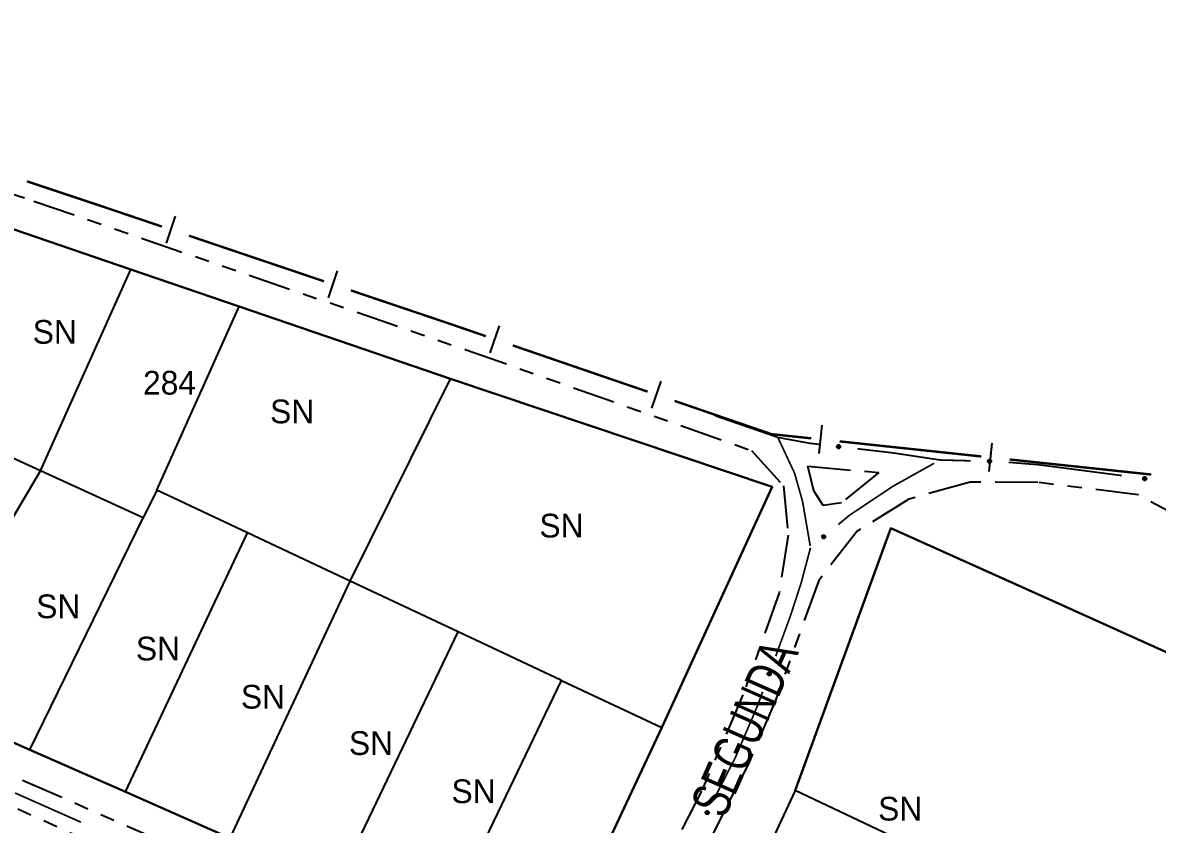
# Model space of a CAD drawing. Extents: x 203665 to 205970, y 4870865 to 4873745.
# Drawn here: x 204870.5 to 204990, y 4873452.8 to 4873537.2 of the extents above; entities that cross this region are included whole.
import ezdxf
from ezdxf.enums import TextEntityAlignment as Align

# ---------------------------------------------------------------- set-up
doc = ezdxf.new("R2010")
doc.units = 0
doc.header["$LTSCALE"] = 1.5
doc.header["$MEASUREMENT"] = 0
doc.linetypes.add('TRACO_25', pattern=[8, 3, -1, 1, -1, 1, -1])
for name, color, linetype in [('CD_MALHA_LOTES', 7, 'CONTINUOUS'), ('LM-LIM-SETORES-BAIRROS', 250, 'CONTINUOUS'), ('RU-QUADRA', 210, 'CONTINUOUS'), ('SV-EIXO-RUA-N-PAV', 6, 'CONTINUOUS'), ('SV-RUA-NAO-PAV', 7, 'CONTINUOUS'), ('SV-TXT-RUA-N-PAV', 7, 'CONTINUOUS'), ('Th_NmrPort', 1, 'CONTINUOUS')]:
    doc.layers.add(name, color=color, linetype=linetype)
doc.styles.add('ARIAL', font='ARIAL.SHX')

msp = doc.modelspace()

# ---------------------------------------------------------------- linework, layer by layer
at = {"layer": 'CD_MALHA_LOTES', "linetype": 'Continuous', "flags": 128}
for points in [[(204869.481131, 4873515.468336), (204881.890949, 4873511.214424)], [(204872.374364, 4873490.015542), (204881.890949, 4873511.214424)], [(204881.890949, 4873511.214424), (204893.284718, 4873507.308799)], [(204884.64, 4873487.95), (204893.284718, 4873507.308799)], [(204893.284718, 4873507.308799), (204915.54, 4873499.68)], [(204904.962786, 4873478.394658), (204915.54, 4873499.68)], [(204915.54, 4873499.68), (204949.42, 4873488.33)], [(204872.374364, 4873490.015542), (204860.421658, 4873495.487012)], [(204858.384811, 4873466.302786), (204872.374364, 4873490.015542)], [(204883.2, 4873485.06), (204872.374364, 4873490.015542)], [(204949.42, 4873488.33), (204937.79, 4873462.96)], [(204884.64, 4873487.95), (204883.2, 4873485.06)], [(204894.154663, 4873483.476408), (204884.64, 4873487.95)], [(204871.258635, 4873460.623869), (204883.2, 4873485.06)], [(204881.31, 4873456.19), (204894.154663, 4873483.476408)], [(204904.962786, 4873478.394658), (204894.154663, 4873483.476408)], [(204951.83, 4873456.31), (204961.9, 4873483.96)], [(204961.9, 4873483.96), (204978.13485, 4873476.650957)], [(204892.33, 4873451.3), (204904.962786, 4873478.394658)], [(204916.358864, 4873473.036464), (204904.962786, 4873478.394658)], [(204978.13485, 4873476.650957), (205002.97, 4873465.47)], [(204903.43, 4873446.03), (204916.358864, 4873473.036464)], [(204927.218137, 4873467.930665), (204916.358864, 4873473.036464)], [(204914.253624, 4873440.848382), (204927.218137, 4873467.930665)], [(204927.218137, 4873467.930665), (204937.79, 4873462.96)], [(204871.258635, 4873460.623869), (204858.384811, 4873466.302786)], [(204937.79, 4873462.96), (204925.07947, 4873435.835108)], [(204881.31, 4873456.19), (204871.258635, 4873460.623869)], [(204892.33, 4873451.3), (204881.31, 4873456.19)], [(204951.83, 4873456.31), (204939.24, 4873429.28)], [(204964.484201, 4873450.321356), (204951.83, 4873456.31)]]:
    msp.add_lwpolyline(points, dxfattribs=at)
at = {"layer": 'LM-LIM-SETORES-BAIRROS', "const_width": 0.25}
for points in [[(204870.944846, 4873520.506993), (204879.481658, 4873517.656933)], [(204879.481658, 4873517.656933), (204879.577471, 4873517.624946)], [(204879.577471, 4873517.624946), (204885.165906, 4873515.736172)], [(204888.00797, 4873514.775614), (204902.21829, 4873509.972822)], [(204905.060354, 4873509.012264), (204915.481255, 4873505.490217)], [(204915.481255, 4873505.490217), (204915.596171, 4873505.451378)], [(204915.596171, 4873505.451378), (204919.264473, 4873504.191274)], [(204922.101741, 4873503.21664), (204931.5593, 4873499.96786)], [(204931.5593, 4873499.96786), (204932.036762, 4873499.803847)], [(204932.036762, 4873499.803847), (204936.289026, 4873498.346229)], [(204939.126926, 4873497.373436), (204948.586591, 4873494.130793)], [(204948.586591, 4873494.130793), (204949.348214, 4873493.869719)], [(204949.348214, 4873493.869719), (204953.519512, 4873493.425612)], [(204956.502653, 4873493.108005), (204971.418354, 4873491.51997)], [(204974.401494, 4873491.202363), (204989.317195, 4873489.614329)]]:
    msp.add_lwpolyline(points, dxfattribs=at)
at = {"layer": 'LM-LIM-SETORES-BAIRROS'}
for points in [[(204885.632981, 4873513.994954), (204886.593539, 4873516.837018)], [(204902.685365, 4873508.231604), (204903.645923, 4873511.073668)], [(204919.722912, 4873502.447762), (204920.697546, 4873505.28503)], [(204936.748596, 4873496.603015), (204937.721389, 4873499.440915)], [(204954.355089, 4873491.828173), (204954.672696, 4873494.811313)], [(204972.25393, 4873489.922531), (204972.571537, 4873492.905672)]]:
    msp.add_lwpolyline(points, dxfattribs=at)
at = {"layer": 'RU-QUADRA', "linetype": 'Continuous', "flags": 128}
for points in [[(204858.384811, 4873466.302786), (204871.258635, 4873460.623869), (204881.31, 4873456.19), (204892.33, 4873451.3), (204903.43, 4873446.03), (204914.253624, 4873440.848382), (204925.07947, 4873435.835108), (204937.79, 4873462.96), (204949.42, 4873488.33), (204915.54, 4873499.68), (204893.284718, 4873507.308799), (204881.890949, 4873511.214424), (204869.481131, 4873515.468336)], [(205002.97, 4873465.47), (204978.13485, 4873476.650957), (204961.9, 4873483.96), (204951.83, 4873456.31), (204939.24, 4873429.28), (204951.908738, 4873423.321781), (204966.387296, 4873416.512388), (204977.13, 4873411.46), (205021.139367, 4873390.730363)]]:
    msp.add_lwpolyline(points, dxfattribs=at)
at = {"layer": 'SV-EIXO-RUA-N-PAV', "const_width": 0.18}
for points in [[(204942.926435, 4873496.071017), (204943.689333, 4873495.702496)], [(204943.689333, 4873495.702496), (204949.505436, 4873493.695168)], [(204949.505436, 4873493.695168), (204950.005965, 4873493.52242)], [(204950.005965, 4873493.52242), (204952.435964, 4873493.07692)], [(204950.005965, 4873493.52242), (204951.69987, 4873489.898791)], [(204952.435964, 4873493.07692), (204953.359929, 4873492.907526)], [(204953.359929, 4873492.907526), (204954.413574, 4873492.785952)], [(204958.38721, 4873492.327455), (204961.367436, 4873491.983582)], [(204961.367436, 4873491.983582), (204962.080236, 4873491.901337)], [(204962.080236, 4873491.901337), (204966.314805, 4873491.262603)], [(204962.125365, 4873488.378592), (204966.457475, 4873490.79732)], [(204966.314805, 4873491.262603), (204967.083232, 4873491.146695)], [(204967.083232, 4873491.146695), (204970.304957, 4873491.060397)], [(204974.300728, 4873490.901421), (204977.290915, 4873490.658973)], [(204977.290915, 4873490.658973), (204977.48052, 4873490.643601)], [(204977.48052, 4873490.643601), (204986.216416, 4873489.505087)], [(204951.69987, 4873489.898791), (204951.769807, 4873489.749181)], [(204951.769807, 4873489.749181), (204952.539356, 4873487.02078)], [(204957.556736, 4873485.33284), (204962.093409, 4873488.357289)], [(204962.093409, 4873488.357289), (204962.125365, 4873488.378592)], [(204952.539356, 4873487.02078), (204952.607389, 4873486.779572)], [(204952.607389, 4873486.779572), (204953.411892, 4873482.098824)], [(204956.367839, 4873484.342092), (204957.13606, 4873484.982277)], [(204957.13606, 4873484.982277), (204957.556736, 4873485.33284)], [(204953.444971, 4873481.906368), (204952.675666, 4873479.006684)], [(204952.675666, 4873479.006684), (204952.455101, 4873478.175322)], [(204952.455101, 4873478.175322), (204951.481675, 4873475.190147)], [(204951.481675, 4873475.190147), (204951.312944, 4873474.672706)], [(204951.312944, 4873474.672706), (204949.782033, 4873470.488216)], [(204948.407707, 4873466.731724), (204948.064125, 4873465.792601)], [(204948.064125, 4873465.792601), (204947.886472, 4873465.307018)], [(204947.886472, 4873465.307018), (204945.730834, 4873460.265605)], [(204945.526014, 4873459.786591), (204943.481092, 4873455.801614)], [(204945.730834, 4873460.265605), (204945.526014, 4873459.786591)], [(204869.694973, 4873456.064938), (204876.626719, 4873452.987616)]]:
    msp.add_lwpolyline(points, dxfattribs=at)
at = {"layer": 'SV-EIXO-RUA-N-PAV'}
for points in [[(204956.270276, 4873492.682528), (204956.308161, 4873492.713459), (204956.347047, 4873492.732296), (204956.384001, 4873492.738672), (204956.418126, 4873492.735792), (204956.452705, 4873492.728913), (204956.486038, 4873492.714285), (204956.519438, 4873492.689856), (204956.550733, 4873492.65207), (204956.567412, 4873492.610967), (204956.575602, 4873492.575072), (204956.574647, 4873492.539315), (204956.567401, 4873492.505835), (204956.551062, 4873492.471713), (204956.525975, 4873492.438107), (204956.487218, 4873492.407559), (204956.448969, 4873492.389353), (204956.413063, 4873492.384124), (204956.377122, 4873492.385312), (204956.341904, 4873492.392758), (204956.309266, 4873492.407304), (204956.275475, 4873492.432625), (204956.245831, 4873492.471277), (204956.227237, 4873492.509219), (204956.221505, 4873492.545042), (204956.223471, 4873492.580399), (204956.229949, 4873492.615166), (204956.243258, 4873492.649285), (204956.270276, 4873492.682528)], [(204972.163559, 4873491.120732), (204972.198576, 4873491.154877), (204972.235653, 4873491.177062), (204972.271903, 4873491.186665), (204972.306149, 4873491.186798), (204972.3412, 4873491.182988), (204972.37569, 4873491.17135), (204972.41111, 4873491.149954), (204972.445608, 4873491.115068), (204972.465839, 4873491.075592), (204972.477154, 4873491.040556), (204972.479349, 4873491.004855), (204972.475078, 4873490.970867), (204972.461804, 4873490.93544), (204972.439771, 4873490.899757), (204972.403852, 4873490.865916), (204972.367353, 4873490.844416), (204972.332046, 4873490.836048), (204972.296141, 4873490.834069), (204972.260403, 4873490.838388), (204972.226612, 4873490.850007), (204972.190725, 4873490.872255), (204972.157795, 4873490.90815), (204972.135935, 4873490.944308), (204972.127074, 4873490.979488), (204972.125921, 4873491.014882), (204972.129315, 4873491.050084), (204972.13957, 4873491.085242), (204972.163559, 4873491.120732)], [(204988.508173, 4873489.32181), (204988.547422, 4873489.350992), (204988.587121, 4873489.368047), (204988.624327, 4873489.372741), (204988.658286, 4873489.368316), (204988.692518, 4873489.359876), (204988.725153, 4873489.343753), (204988.757411, 4873489.317834), (204988.786961, 4873489.278668), (204988.801759, 4873489.236852), (204988.808313, 4873489.200622), (204988.805738, 4873489.164946), (204988.796982, 4873489.131829), (204988.779113, 4873489.098482), (204988.752527, 4873489.066048), (204988.712425, 4873489.037288), (204988.67339, 4873489.020835), (204988.637284, 4873489.01724), (204988.601434, 4873489.020056), (204988.566589, 4873489.029091), (204988.534644, 4873489.045102), (204988.502037, 4873489.071929), (204988.474175, 4873489.111886), (204988.457321, 4873489.150631), (204988.453219, 4873489.186677), (204988.456786, 4873489.221909), (204988.464833, 4873489.256346), (204988.479675, 4873489.289827), (204988.508173, 4873489.32181)], [(204954.650546, 4873483.054308), (204954.654284, 4873483.103073), (204954.667468, 4873483.14422), (204954.688341, 4873483.175374), (204954.713965, 4873483.198094), (204954.742798, 4873483.218386), (204954.776381, 4873483.23243), (204954.817107, 4873483.239761), (204954.866052, 4873483.236356), (204954.907315, 4873483.22008), (204954.938953, 4873483.201249), (204954.964183, 4873483.175894), (204954.983425, 4873483.147554), (204954.99686, 4873483.112188), (204955.003887, 4873483.070844), (204954.999271, 4873483.021711), (204954.986069, 4873482.98146), (204954.965088, 4873482.951856), (204954.939437, 4873482.926654), (204954.909753, 4873482.906291), (204954.876708, 4873482.892694), (204954.835068, 4873482.885695), (204954.786634, 4873482.890893), (204954.746338, 4873482.903602), (204954.716448, 4873482.924162), (204954.692204, 4873482.949974), (204954.671501, 4873482.978646), (204954.655978, 4873483.011816), (204954.650546, 4873483.054308)], [(204949.247615, 4873468.707082), (204949.268837, 4873468.663018), (204949.278066, 4873468.620807), (204949.275631, 4873468.583386), (204949.264856, 4873468.550879), (204949.250087, 4873468.518864), (204949.228076, 4873468.489872), (204949.196518, 4873468.463105), (204949.152465, 4873468.441506), (204949.108603, 4873468.434894), (204949.071788, 4873468.435319), (204949.037245, 4873468.444602), (204949.006384, 4873468.45947), (204948.977025, 4873468.48333), (204948.950212, 4873468.515576), (204948.929565, 4873468.560398), (204948.920801, 4873468.601843), (204948.924107, 4873468.637976), (204948.93366, 4873468.672645), (204948.949129, 4873468.705148), (204948.9709, 4873468.733483), (204949.003415, 4873468.760422), (204949.047925, 4873468.780214), (204949.089161, 4873468.789427), (204949.125331, 4873468.786629), (204949.159251, 4873468.776456), (204949.191541, 4873468.762033), (204949.221606, 4873468.74112), (204949.247615, 4873468.707082)], [(204942.719381, 4873454.078407), (204942.735351, 4873454.032179), (204942.739623, 4873453.989183), (204942.732865, 4873453.952296), (204942.718393, 4873453.921258), (204942.700012, 4873453.891172), (204942.674787, 4873453.864928), (204942.640338, 4873453.842001), (204942.594078, 4873453.825656), (204942.549745, 4873453.824174), (204942.513227, 4873453.828865), (204942.479994, 4873453.842092), (204942.451066, 4873453.860438), (204942.424671, 4873453.887542), (204942.401778, 4873453.922679), (204942.386468, 4873453.969593), (204942.382569, 4873454.011774), (204942.390043, 4873454.047281), (204942.403551, 4873454.080607), (204942.422685, 4873454.111098), (204942.447595, 4873454.136717), (204942.483014, 4873454.159704), (204942.529519, 4873454.174201), (204942.571545, 4873454.17857), (204942.607147, 4873454.171597), (204942.639658, 4873454.157559), (204942.670058, 4873454.139489), (204942.697495, 4873454.115231), (204942.719381, 4873454.078407)]]:
    msp.add_lwpolyline(points, close=True, dxfattribs=at)
for points in [[(204956.221505, 4873492.545042), (204956.574647, 4873492.539315)], [(204956.223471, 4873492.580399), (204956.575602, 4873492.575072)], [(204956.22502, 4873492.561994), (204956.573078, 4873492.554799)], [(204956.227237, 4873492.509219), (204956.567401, 4873492.505835)], [(204956.227731, 4873492.525968), (204956.567968, 4873492.522423)], [(204956.229949, 4873492.615166), (204956.567412, 4873492.610967)], [(204956.230598, 4873492.598437), (204956.566769, 4873492.595361)], [(204956.238575, 4873492.489004), (204956.554413, 4873492.488274)], [(204956.241286, 4873492.631543), (204956.55457, 4873492.632482)], [(204956.243258, 4873492.649285), (204956.550733, 4873492.65207)], [(204956.245831, 4873492.471277), (204956.551062, 4873492.471713)], [(204956.257396, 4873492.664024), (204956.531369, 4873492.669498)], [(204956.264643, 4873492.45303), (204956.535436, 4873492.454751)], [(204956.270276, 4873492.682528), (204956.519438, 4873492.689856)], [(204956.275475, 4873492.432625), (204956.525975, 4873492.438107)], [(204956.291597, 4873492.698538), (204956.495343, 4873492.7025)], [(204956.298114, 4873492.421697), (204956.498837, 4873492.423261)], [(204956.308161, 4873492.713459), (204956.486038, 4873492.714285)], [(204956.309266, 4873492.407304), (204956.487218, 4873492.407559)], [(204956.329969, 4873492.400165), (204956.461664, 4873492.398705)], [(204956.330282, 4873492.724293), (204956.460465, 4873492.721634)], [(204956.341904, 4873492.392758), (204956.448969, 4873492.389353)], [(204956.347047, 4873492.732296), (204956.452705, 4873492.728913)], [(204972.125921, 4873491.014882), (204972.477154, 4873491.040556)], [(204972.127074, 4873490.979488), (204972.479349, 4873491.004855)], [(204972.129083, 4873490.996684), (204972.476424, 4873491.02014)], [(204972.129315, 4873491.050084), (204972.465839, 4873491.075592)], [(204972.131433, 4873491.033477), (204972.466571, 4873491.05999)], [(204972.134953, 4873490.961037), (204972.474183, 4873490.98744)], [(204972.135935, 4873490.944308), (204972.475078, 4873490.970867)], [(204972.139167, 4873491.067395), (204972.451153, 4873491.095893)], [(204972.13957, 4873491.085242), (204972.445608, 4873491.115068)], [(204972.149007, 4873490.92517), (204972.463685, 4873490.952231)], [(204972.152357, 4873491.101167), (204972.424786, 4873491.130725)], [(204972.157795, 4873490.90815), (204972.461804, 4873490.93544)], [(204972.163559, 4873491.120732), (204972.41111, 4873491.149954)], [(204972.178139, 4873490.891629), (204972.447731, 4873490.917168)], [(204972.183388, 4873491.138556), (204972.385996, 4873491.160429)], [(204972.190725, 4873490.872255), (204972.439771, 4873490.899757)], [(204972.198576, 4873491.154877), (204972.37569, 4873491.17135)], [(204972.214237, 4873490.863362), (204972.414044, 4873490.88258)], [(204972.219657, 4873491.167615), (204972.349569, 4873491.17642)], [(204972.226612, 4873490.850007), (204972.403852, 4873490.865916)], [(204972.235653, 4873491.177062), (204972.3412, 4873491.182988)], [(204972.247863, 4873490.844716), (204972.379176, 4873490.854849)], [(204972.260403, 4873490.838388), (204972.367353, 4873490.844416)], [(204988.453219, 4873489.186677), (204988.805738, 4873489.164946)], [(204988.456786, 4873489.221909), (204988.808313, 4873489.200622)], [(204988.457321, 4873489.150631), (204988.796982, 4873489.131829)], [(204988.457498, 4873489.203453), (204988.804872, 4873489.180485)], [(204988.458573, 4873489.167341), (204988.7983, 4873489.148374)], [(204988.464723, 4873489.239605), (204988.800409, 4873489.221291)], [(204988.464833, 4873489.256346), (204988.801759, 4873489.236852)], [(204988.46773, 4873489.129923), (204988.783211, 4873489.114874)], [(204988.474175, 4873489.111886), (204988.779113, 4873489.098482)], [(204988.476901, 4873489.272193), (204988.789905, 4873489.258926)], [(204988.479675, 4873489.289827), (204988.786961, 4873489.278668)], [(204988.49214, 4873489.092805), (204988.762733, 4873489.082246)], [(204988.494467, 4873489.303909), (204988.768407, 4873489.296957)], [(204988.502037, 4873489.071929), (204988.752527, 4873489.066048)], [(204988.508173, 4873489.32181), (204988.757411, 4873489.317834)], [(204988.524157, 4873489.059986), (204988.724744, 4873489.052448)], [(204988.530198, 4873489.336837), (204988.733914, 4873489.331558)], [(204988.534644, 4873489.045102), (204988.712425, 4873489.037288)], [(204988.547422, 4873489.350992), (204988.725153, 4873489.343753)], [(204988.555002, 4873489.037032), (204988.686496, 4873489.029602)], [(204988.566589, 4873489.029091), (204988.67339, 4873489.020835)], [(204988.57001, 4873489.360812), (204988.699939, 4873489.352253)], [(204988.587121, 4873489.368047), (204988.692518, 4873489.359876)], [(204954.650546, 4873483.054308), (204954.817107, 4873483.239761)], [(204954.653661, 4873483.080788), (204954.791332, 4873483.231038)], [(204954.654284, 4873483.103073), (204954.776381, 4873483.23243)], [(204954.655059, 4873483.032219), (204954.840076, 4873483.234357)], [(204954.655978, 4873483.011816), (204954.866052, 4873483.236356)], [(204954.661698, 4873483.126562), (204954.75342, 4873483.218983)], [(204954.667463, 4873482.99815), (204954.88288, 4873483.225622)], [(204954.667468, 4873483.14422), (204954.742798, 4873483.218386)], [(204954.671501, 4873482.978646), (204954.907315, 4873483.22008)], [(204954.684061, 4873482.967576), (204954.918171, 4873483.20885)], [(204954.692204, 4873482.949974), (204954.938953, 4873483.201249)], [(204954.706598, 4873482.9384), (204954.95189, 4873483.185439)], [(204954.716448, 4873482.924162), (204954.964183, 4873483.175894)], [(204954.734552, 4873482.915513), (204954.971807, 4873483.159407)], [(204954.746338, 4873482.903602), (204954.983425, 4873483.147554)], [(204954.768795, 4873482.897867), (204954.987181, 4873483.126037)], [(204954.786634, 4873482.890893), (204954.99686, 4873483.112188)], [(204954.812821, 4873482.891927), (204954.998363, 4873483.089174)], [(204954.835068, 4873482.885695), (204955.003887, 4873483.070844)], [(204954.858595, 4873482.894548), (204954.995917, 4873483.040954)], [(204954.876708, 4873482.892694), (204954.999271, 4873483.021711)], [(204954.896158, 4873482.902759), (204954.988055, 4873482.997102)], [(204954.909753, 4873482.906291), (204954.986069, 4873482.98146)], [(204948.949129, 4873468.705148), (204948.920801, 4873468.601843)], [(204948.95912, 4873468.715022), (204948.926928, 4873468.587314)], [(204948.9709, 4873468.733483), (204948.929565, 4873468.560398)], [(204948.9875, 4873468.740963), (204948.942118, 4873468.545432)], [(204949.003415, 4873468.760422), (204948.950212, 4873468.515576)], [(204949.025787, 4873468.766186), (204948.964184, 4873468.502488)], [(204949.047925, 4873468.780214), (204948.977025, 4873468.48333)], [(204949.066856, 4873468.783126), (204948.992344, 4873468.476202)], [(204949.089161, 4873468.789427), (204949.006384, 4873468.45947)], [(204949.105331, 4873468.785033), (204949.022381, 4873468.455043)], [(204949.125331, 4873468.786629), (204949.037245, 4873468.444602)], [(204949.140993, 4873468.779251), (204949.052667, 4873468.44251)], [(204949.159251, 4873468.776456), (204949.071788, 4873468.435319)], [(204949.175124, 4873468.765311), (204949.093579, 4873468.439165)], [(204949.191541, 4873468.762033), (204949.108603, 4873468.434894)], [(204949.204816, 4873468.747183), (204949.132523, 4873468.442353)], [(204949.221606, 4873468.74112), (204949.152465, 4873468.441506)], [(204949.232633, 4873468.723929), (204949.173936, 4873468.456262)], [(204949.247615, 4873468.707082), (204949.196518, 4873468.463105)], [(204949.258199, 4873468.68261), (204949.214442, 4873468.483579)], [(204949.268837, 4873468.663018), (204949.228076, 4873468.489872)], [(204949.274202, 4873468.638978), (204949.241197, 4873468.513021)], [(204949.278066, 4873468.620807), (204949.250087, 4873468.518864)], [(204942.422685, 4873454.111098), (204942.382569, 4873454.011774)], [(204942.447595, 4873454.136717), (204942.386468, 4873453.969593)], [(204942.433754, 4873454.119746), (204942.38697, 4873453.996633)], [(204942.46495, 4873454.142222), (204942.397201, 4873453.953272)], [(204942.483014, 4873454.159704), (204942.401778, 4873453.922679)], [(204942.505904, 4873454.162835), (204942.414138, 4873453.908059)], [(204942.529519, 4873454.174201), (204942.424671, 4873453.887542)], [(204942.54866, 4873454.174898), (204942.439061, 4873453.878685)], [(204942.571545, 4873454.17857), (204942.451066, 4873453.860438)], [(204942.587097, 4873454.172331), (204942.46644, 4873453.854186)], [(204942.607147, 4873454.171597), (204942.479994, 4873453.842092)], [(204942.621848, 4873454.162452), (204942.495069, 4873453.838225)], [(204942.639658, 4873454.157559), (204942.513227, 4873453.828865)], [(204942.654131, 4873454.144649), (204942.535318, 4873453.830159)], [(204942.670058, 4873454.139489), (204942.549745, 4873453.824174)], [(204942.681521, 4873454.1232), (204942.574369, 4873453.82881)], [(204942.697495, 4873454.115231), (204942.594078, 4873453.825656)], [(204942.706454, 4873454.096878), (204942.617115, 4873453.837822)], [(204942.719381, 4873454.078407), (204942.640338, 4873453.842001)], [(204942.727057, 4873454.052873), (204942.660516, 4873453.860258)], [(204942.735351, 4873454.032179), (204942.674787, 4873453.864928)], [(204942.737892, 4873454.007679), (204942.690503, 4873453.886399)], [(204942.739623, 4873453.989183), (204942.700012, 4873453.891172)]]:
    msp.add_lwpolyline(points, dxfattribs=at)
at = {"layer": 'SV-RUA-NAO-PAV', "linetype": 'TRACO_25'}
for points in [[(204815.17, 4873537.22, 8.787422), (204871.66, 4873518.43, 8.515099), (204917.18, 4873502.76, 8.126063), (204947.23, 4873492.14, 7.698126), (204950.59, 4873488.43, 7.678674), (204951.1, 4873483.23, 7.678674), (204950.14, 4873477.16, 7.707851), (204946.33, 4873466.4, 7.698126), (204941.96, 4873456.24, 7.581415), (204936.62, 4873445.78, 7.591141), (204934.415755, 4873442.314059, 7.610593), (204932.238667, 4873438.594867, 7.610593), (204930.333715, 4873435.14781, 7.610593), (204927.068082, 4873433.605706, 7.610593), (204922.532482, 4873434.24069, 7.610593), (204917.634034, 4873436.689914, 7.620319), (204911.284193, 4873439.592699, 7.639771), (204907.56, 4873441.08, 7.795384), (204870.24, 4873457.5, 7.912095)], [(204993.25, 4873484.62, 7.464705), (204987.95, 4873487.47, 7.503608), (204977.38, 4873488.78, 7.532786), (204970.24, 4873488.82, 7.581415), (204963.81, 4873487.02, 7.581415), (204958.37, 4873483.64, 7.668948), (204954.31, 4873478.46, 7.639771), (204949.71, 4873465.72, 7.610593), (204946.9, 4873459.14, 7.610593), (204943.92, 4873453.28, 7.649497), (204935.55, 4873436.45, 7.474431), (204934.06, 4873432.96, 7.52306), (204934.64, 4873429.14, 7.610593), (204937.61, 4873425.93, 7.649497), (204983.15, 4873403.64, 7.464705), (205075.380741, 4873361.524173, 6.628281)], [(204869.67, 4873375.68, 7.192381), (204890.05, 4873364.82, 7.250736), (204893.05, 4873363.55, 7.35772), (204894.67, 4873364.3, 7.35772), (204904.02, 4873381.99, 7.182655), (204924.074586, 4873425.532337, 7.552238), (204924.165298, 4873428.072274, 7.464705), (204922.804618, 4873429.977226, 7.416076), (204918.35973, 4873432.335738, 7.464705), (204913.733417, 4873434.331402, 7.513334), (204907.36, 4873437.39, 7.639771), (204890.5, 4873445.11, 7.649497), (204845.7, 4873465.27, 8.08716)]]:
    msp.add_polyline3d(points, dxfattribs=at)
msp.add_polyline3d([(204953.16, 4873490.49, 7.493883), (204960.63, 4873489.82, 7.503608), (204956.69, 4873486.65, 7.785658), (204954.78, 4873486.36, 7.649497), (204953.8, 4873487.9, 7.620319)], close=True, dxfattribs=at)

# ---------------------------------------------------------------- texts
at = {"layer": 'SV-TXT-RUA-N-PAV', "style": 'ARIAL', "width": 0.7}
msp.add_text('SEGUNDA', height=4, rotation=66, dxfattribs=at).set_placement((204944.377051, 4873453.258963))
at = {"layer": 'Th_NmrPort', "color": 1}
for s, p in [('SN', (204871.558163, 4873504.64481)), ('284', (204883.173151, 4873499.285844)), ('SN', (204896.546072, 4873496.262879)), ('SN', (204924.903007, 4873484.230693)), ('SN', (204871.923983, 4873475.729808)), ('SN', (204882.419649, 4873471.279884)), ('SN', (204893.476253, 4873466.206855)), ('SN', (204904.851257, 4873461.319623)), ('SN', (204915.647705, 4873456.246594)), ('SN', (204960.562862, 4873454.409093))]:
    msp.add_text(s, height=2.5, dxfattribs=at).set_placement(p, align=Align.MIDDLE_LEFT)

doc.saveas('drawing.dxf')
